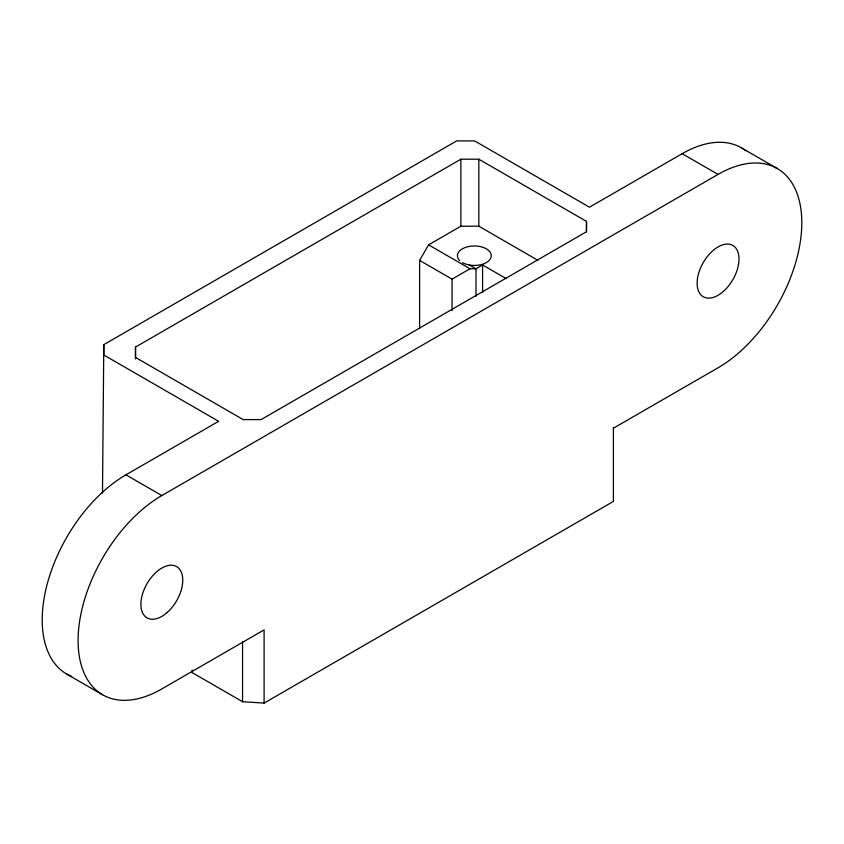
<?xml version="1.0" encoding="UTF-8"?>
<svg xmlns="http://www.w3.org/2000/svg" width="844" height="844" viewBox="0 0 844 844"><rect width="100%" height="100%" fill="white"/><g stroke="black" fill="none" stroke-linecap="round" stroke-linejoin="round"><path stroke-width="1.27" d="M745.853 150.823A118.424 68.375 -60 0 0 682.174 153.692L589.471 207.213L474.634 140.906L456.688 140.906L103.801 344.647L103.801 355.007L218.638 421.304L125.935 474.834A118.424 68.375 -60 0 0 47.38 583.415A118.424 68.375 -60 0 0 71.55 676.445M135.504 347.063L135.504 357.423L243.167 419.584L261.113 419.584L586.485 231.731L586.485 221.371L478.822 159.21L460.877 159.21L135.504 347.063L135.504 358.89M192.158 669.999L192.158 672.605L242.566 701.712L264.098 703.094L613.398 501.42L613.398 427.475M242.566 701.712L242.566 641.577M264.098 703.094L264.098 629.877L161.826 688.926A118.424 68.375 -60 0 1 78.091 640.585A118.424 68.375 -60 0 1 161.826 495.555L718.065 174.402A118.424 68.375 -60 0 1 801.8 222.753A118.424 68.375 -60 0 1 718.065 367.784L613.398 428.214M482.578 292.625L482.578 264.974L475.995 268.772L470.013 268.772L428.583 244.855L419.605 260.395L419.605 328.538M102.483 493.086L103.801 344.647M428.583 244.855L460.877 226.203L478.822 226.203L537.755 260.226M452.078 310.592L452.078 279.142L470.013 268.772M462.364 262.632C468.599 265.913 476.111 266.198 482.789 264.193A16.922 9.769 0 0 0 488.992 250.847A16.922 9.769 0 0 0 465.877 247.271A16.922 9.769 0 0 0 459.685 260.606M469.306 265.005L475.995 268.772L475.995 296.276M741.391 147.827L777.271 168.547M682.174 153.692L718.065 174.402M482.578 264.974L506.252 278.647M419.605 260.395L452.078 279.142M125.935 474.834L161.826 495.555M66.729 674.071L102.609 694.791M586.485 221.371L586.485 231.878M478.822 159.21L478.822 226.203M460.877 159.21L460.877 226.203M167.239 612.459A29.603 17.091 -60 0 0 176.628 566.598A29.603 17.091 -60 0 0 141.602 597.657A29.603 17.091 -60 0 0 167.239 612.459M723.487 291.317A29.603 17.091 -60 0 0 732.866 245.456A29.603 17.091 -60 0 0 697.84 276.516A29.603 17.091 -60 0 0 723.487 291.317"/></g></svg>
